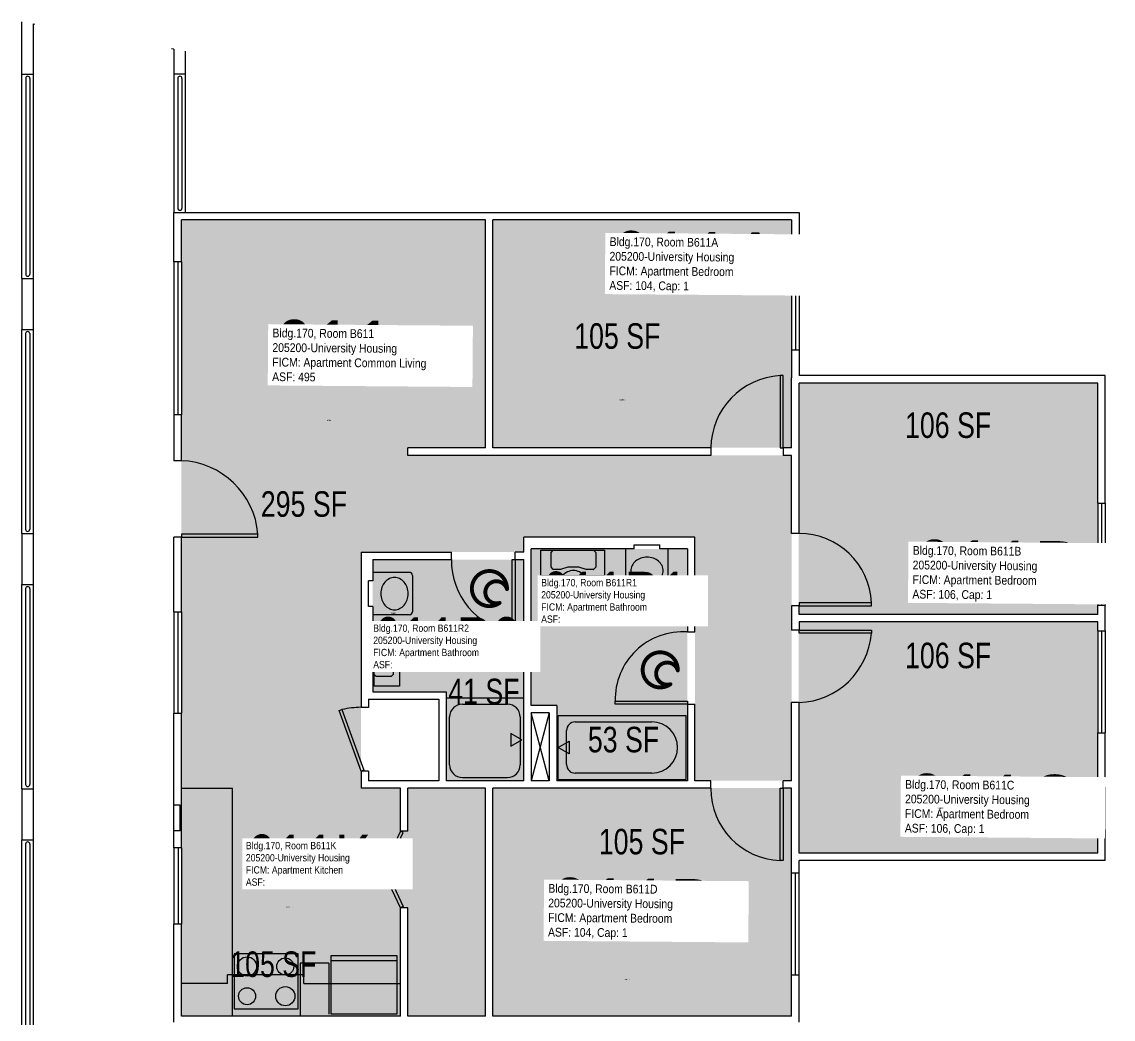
# Model space of a CAD drawing. Header units: inches. Extents: x -89 to 3167, y -84 to 1655.
# Drawn here: x 2654 to 3167, y 1186 to 1655 of the extents above; entities that cross this region are included whole.
import ezdxf
from ezdxf.enums import TextEntityAlignment as Align

# ---------------------------------------------------------------- set-up
doc = ezdxf.new("R2010")
doc.units = ezdxf.units.IN
doc.header["$LTSCALE"] = 10
doc.header["$MEASUREMENT"] = 0
doc.layers.get('0').update_dxf_attribs({"linetype": 'CONTINUOUS'})
for name, color, linetype in [('A-DOOR', 2, 'CONTINUOUS'), ('A-FLOR', 3, 'CONTINUOUS'), ('A-GLAZ', 1, 'CONTINUOUS'), ('A-IDEN-ICON', 4, 'CONTINUOUS'), ('A-IDEN-RNUM', 7, 'CONTINUOUS'), ('A-IDEN-SNUM', 4, 'CONTINUOUS'), ('A-IDEN-VNUM', 4, 'CONTINUOUS'), ('A-WALL', 5, 'CONTINUOUS'), ('AREA-TEXT', 3, 'CONTINUOUS'), ('Rooms-Category-Color', 7, 'CONTINUOUS'), ('Rooms-College-Color', 7, 'CONTINUOUS'), ('Rooms-Department-Color', 7, 'CONTINUOUS'), ('Rooms-Division-Color', 7, 'CONTINUOUS'), ('Rooms-Information', 7, 'CONTINUOUS')]:
    doc.layers.add(name, color=color, linetype=linetype)
doc.styles.add('CP_AREA', font='arial.ttf', dxfattribs={"height": 15})
doc.styles.add('CP_ROOMSNUMBER', font='arial.ttf', dxfattribs={"height": 1})
doc.styles.add('CP_ROOMVNUMBER', font='arial.ttf', dxfattribs={"width": 0.85, "height": 0.075})

# ---------------------------------------------------------------- blocks, each defined once
blk = doc.blocks.new('CPBATH')
at = {"color": 0, "linetype": 'ByBlock', "const_width": 0.0127}
for points in [[(0.0571, 0.0168, 0.861492), (-0.0551, 0, 1)], [(0.0571, 0.0168, 0.729002), (-0.0084, -0.0042, 1)], [(-0.0551, 0, 0.726902), (0.0487, -0.0337, 1)], [(-0.0084, -0.0042, 0.609468), (0.0487, -0.0337, 1)]]:
    blk.add_lwpolyline(points, format="xyb", dxfattribs=at)
at = {"color": 0, "linetype": 'ByBlock', "const_width": 0.00637}
for points in [[(0.0544, 0.0152, 1), (0.0599, 0.0184, 1)], [(0.0459, -0.0353, 1), (0.0515, -0.0321, 1)]]:
    blk.add_lwpolyline(points, format="xyb", close=True, dxfattribs=at)

msp = doc.modelspace()

# ---------------------------------------------------------------- hatches: boundary and pattern name
at = {"layer": 'Rooms-Category-Color', "true_color": 0x728ef3}
for points in [[(3015.96, 1298.06), (3015.96, 1451.06), (2835.46, 1451.06), (2835.46, 1454.56), (2871.96, 1454.56), (2871.96, 1561.81), (2728.96, 1561.81), (2728.96, 1294.56), (2813.46, 1294.56), (2813.46, 1405.56), (2889.96, 1405.56), (2889.96, 1412.56), (2970.46, 1412.56), (2970.46, 1298.06)], [(2875.3, 1561.97), (2875.3, 1454.72), (3015.8, 1454.72), (3015.8, 1561.97)], [(3019.3, 1485.22), (3019.3, 1376.47), (3159.8, 1376.47), (3159.8, 1485.22)], [(2966.96, 1298.06), (2966.96, 1407.06), (2893.46, 1407.06), (2893.46, 1333.44), (2905.46, 1333.44), (2905.46, 1298.06)], [(2889.96, 1402.06), (2889.96, 1298.06), (2853.46, 1298.06), (2853.46, 1339.94), (2818.96, 1339.94), (2818.96, 1402.06)], [(3019.3, 1372.97), (3019.3, 1264.22), (3159.8, 1264.22), (3159.8, 1372.97)], [(2831.96, 1294.56), (2728.96, 1294.56), (2728.96, 1187.31), (2831.96, 1187.31), (2831.96, 1238.31), (2835.46, 1238.31), (2835.46, 1187.31), (2871.96, 1187.31), (2871.96, 1294.56), (2835.46, 1294.56), (2835.46, 1274.31), (2831.96, 1274.31)], [(2875.3, 1294.72), (2875.3, 1187.47), (3015.8, 1187.47), (3015.8, 1294.72)]]:
    msp.add_hatch(color=171, dxfattribs=at).paths.add_polyline_path(points)
at = {"layer": 'Rooms-College-Color', "true_color": 0xadadad}
for points in [[(3015.96, 1298.06), (3015.96, 1451.06), (2835.46, 1451.06), (2835.46, 1454.56), (2871.96, 1454.56), (2871.96, 1561.81), (2728.96, 1561.81), (2728.96, 1294.56), (2813.46, 1294.56), (2813.46, 1405.56), (2889.96, 1405.56), (2889.96, 1412.56), (2970.46, 1412.56), (2970.46, 1298.06)], [(2875.3, 1561.97), (2875.3, 1454.72), (3015.8, 1454.72), (3015.8, 1561.97)], [(3019.3, 1485.22), (3019.3, 1376.47), (3159.8, 1376.47), (3159.8, 1485.22)], [(2966.96, 1298.06), (2966.96, 1407.06), (2893.46, 1407.06), (2893.46, 1333.44), (2905.46, 1333.44), (2905.46, 1298.06)], [(2889.96, 1402.06), (2889.96, 1298.06), (2853.46, 1298.06), (2853.46, 1339.94), (2818.96, 1339.94), (2818.96, 1402.06)], [(3019.3, 1372.97), (3019.3, 1264.22), (3159.8, 1264.22), (3159.8, 1372.97)], [(2831.96, 1294.56), (2728.96, 1294.56), (2728.96, 1187.31), (2831.96, 1187.31), (2831.96, 1238.31), (2835.46, 1238.31), (2835.46, 1187.31), (2871.96, 1187.31), (2871.96, 1294.56), (2835.46, 1294.56), (2835.46, 1274.31), (2831.96, 1274.31)], [(2875.3, 1294.72), (2875.3, 1187.47), (3015.8, 1187.47), (3015.8, 1294.72)]]:
    msp.add_hatch(color=253, dxfattribs=at).paths.add_polyline_path(points)
at = {"layer": 'Rooms-Department-Color', "true_color": 0x604aed}
for points in [[(3015.96, 1298.06), (3015.96, 1451.06), (2835.46, 1451.06), (2835.46, 1454.56), (2871.96, 1454.56), (2871.96, 1561.81), (2728.96, 1561.81), (2728.96, 1294.56), (2813.46, 1294.56), (2813.46, 1405.56), (2889.96, 1405.56), (2889.96, 1412.56), (2970.46, 1412.56), (2970.46, 1298.06)], [(2875.3, 1561.97), (2875.3, 1454.72), (3015.8, 1454.72), (3015.8, 1561.97)], [(3019.3, 1485.22), (3019.3, 1376.47), (3159.8, 1376.47), (3159.8, 1485.22)], [(2966.96, 1298.06), (2966.96, 1407.06), (2893.46, 1407.06), (2893.46, 1333.44), (2905.46, 1333.44), (2905.46, 1298.06)], [(2889.96, 1402.06), (2889.96, 1298.06), (2853.46, 1298.06), (2853.46, 1339.94), (2818.96, 1339.94), (2818.96, 1402.06)], [(3019.3, 1372.97), (3019.3, 1264.22), (3159.8, 1264.22), (3159.8, 1372.97)], [(2831.96, 1294.56), (2728.96, 1294.56), (2728.96, 1187.31), (2831.96, 1187.31), (2831.96, 1238.31), (2835.46, 1238.31), (2835.46, 1187.31), (2871.96, 1187.31), (2871.96, 1294.56), (2835.46, 1294.56), (2835.46, 1274.31), (2831.96, 1274.31)], [(2875.3, 1294.72), (2875.3, 1187.47), (3015.8, 1187.47), (3015.8, 1294.72)]]:
    msp.add_hatch(color=173, dxfattribs=at).paths.add_polyline_path(points)
at = {"layer": 'Rooms-Division-Color', "true_color": 0x604aed}
for points in [[(3015.96, 1298.06), (3015.96, 1451.06), (2835.46, 1451.06), (2835.46, 1454.56), (2871.96, 1454.56), (2871.96, 1561.81), (2728.96, 1561.81), (2728.96, 1294.56), (2813.46, 1294.56), (2813.46, 1405.56), (2889.96, 1405.56), (2889.96, 1412.56), (2970.46, 1412.56), (2970.46, 1298.06)], [(2875.3, 1561.97), (2875.3, 1454.72), (3015.8, 1454.72), (3015.8, 1561.97)], [(3019.3, 1485.22), (3019.3, 1376.47), (3159.8, 1376.47), (3159.8, 1485.22)], [(2966.96, 1298.06), (2966.96, 1407.06), (2893.46, 1407.06), (2893.46, 1333.44), (2905.46, 1333.44), (2905.46, 1298.06)], [(2889.96, 1402.06), (2889.96, 1298.06), (2853.46, 1298.06), (2853.46, 1339.94), (2818.96, 1339.94), (2818.96, 1402.06)], [(3019.3, 1372.97), (3019.3, 1264.22), (3159.8, 1264.22), (3159.8, 1372.97)], [(2831.96, 1294.56), (2728.96, 1294.56), (2728.96, 1187.31), (2831.96, 1187.31), (2831.96, 1238.31), (2835.46, 1238.31), (2835.46, 1187.31), (2871.96, 1187.31), (2871.96, 1294.56), (2835.46, 1294.56), (2835.46, 1274.31), (2831.96, 1274.31)], [(2875.3, 1294.72), (2875.3, 1187.47), (3015.8, 1187.47), (3015.8, 1294.72)]]:
    msp.add_hatch(color=173, dxfattribs=at).paths.add_polyline_path(points)

# ---------------------------------------------------------------- linework, layer by layer
for p, q in [((2897.96, 1394.44), (2897.96, 1406.44)), ((2897.96, 1406.44), (2927.96, 1406.44)), ((2902.83, 1405.44), (2903.83, 1406.44)), ((2903.83, 1406.44), (2922.83, 1406.44)), ((2922.83, 1406.44), (2923.83, 1405.44)), ((2927.96, 1406.44), (2927.96, 1394.44)), ((2937.96, 1389.94), (2937.96, 1407.06)), ((2957.96, 1389.94), (2957.96, 1407.06)), ((2902.83, 1398.61), (2902.83, 1405.44)), ((2923.83, 1405.44), (2923.83, 1398.44)), ((2903.83, 1397.44), (2902.96, 1398.32)), ((2907.33, 1397.44), (2903.83, 1397.44)), ((2910.78, 1398.42), (2907.33, 1397.44)), ((2915.78, 1398.44), (2910.89, 1398.44)), ((2919.33, 1397.44), (2915.89, 1398.42)), ((2922.66, 1397.44), (2919.33, 1397.44)), ((2923.83, 1398.44), (2922.96, 1397.56)), ((2836.08, 1396.06), (2818.96, 1396.06)), ((2837.58, 1394.56), (2837.58, 1377.56)), ((2927.96, 1394.44), (2897.96, 1394.44)), ((2956.46, 1388.44), (2939.46, 1388.44)), ((2836.08, 1376.06), (2818.96, 1376.06)), ((2819.56, 1342.56), (2819.56, 1372.56)), ((2819.56, 1372.56), (2831.56, 1372.56)), ((2831.56, 1372.56), (2831.56, 1342.56)), ((2819.56, 1367.06), (2820.56, 1368.06)), ((2819.56, 1348.06), (2819.56, 1367.06)), ((2820.56, 1368.06), (2827.56, 1368.06)), ((2827.56, 1368.06), (2828.44, 1367.19)), ((2828.56, 1366.89), (2828.56, 1363.56)), ((2828.56, 1363.56), (2827.56, 1360.06)), ((2827.56, 1360.06), (2827.56, 1355.12)), ((2827.58, 1355.01), (2828.56, 1351.56)), ((2828.56, 1351.56), (2828.56, 1348.06)), ((2820.56, 1347.06), (2819.56, 1348.06)), ((2827.56, 1347.06), (2820.56, 1347.06)), ((2828.56, 1348.06), (2827.56, 1347.06)), ((2831.56, 1342.56), (2819.56, 1342.56)), ((2889.96, 1336.94), (2853.46, 1336.94)), ((2861.12, 1334.06), (2882.3, 1334.06)), ((2855.12, 1305.56), (2855.12, 1328.06)), ((2888.3, 1328.06), (2888.3, 1305.56)), ((2906.08, 1328.69), (2966.33, 1328.69)), ((2906.08, 1298.69), (2906.08, 1328.69)), ((2914.12, 1325.74), (2950.27, 1325.74)), ((2966.33, 1298.69), (2966.33, 1328.69)), ((2883.87, 1320.31), (2883.87, 1314.31)), ((2889.06, 1317.31), (2883.87, 1320.31)), ((2910.1, 1305.65), (2910.1, 1321.72)), ((2883.87, 1314.31), (2889.06, 1317.31)), ((2906.08, 1313.69), (2911.28, 1316.69)), ((2911.28, 1316.69), (2911.28, 1310.69)), ((2911.28, 1310.69), (2906.08, 1313.69)), ((2861.12, 1299.56), (2882.3, 1299.56)), ((2906.08, 1298.69), (2966.33, 1298.69)), ((2950.27, 1301.64), (2914.12, 1301.64)), ((2728.96, 1294.56), (2752.96, 1294.56)), ((2752.96, 1187.31), (2752.96, 1294.56)), ((2753.83, 1216.73), (2753.83, 1190.73)), ((2783.83, 1216.73), (2753.83, 1216.73)), ((2783.83, 1190.73), (2783.83, 1216.73)), ((2784.83, 1212.31), (2784.83, 1187.31)), ((2798.33, 1212.31), (2784.83, 1212.31)), ((2798.33, 1212.31), (2798.33, 1188.31)), ((2799.33, 1215.81), (2830.33, 1215.81)), ((2799.33, 1188.31), (2799.33, 1215.81)), ((2799.33, 1213.56), (2830.33, 1213.56)), ((2830.33, 1215.81), (2830.33, 1188.31)), ((2786.59, 1206.73), (2750.59, 1206.73)), ((2750.59, 1202.73), (2750.59, 1206.73)), ((2786.59, 1202.73), (2786.59, 1206.73)), ((2750.59, 1202.73), (2728.96, 1202.73)), ((2786.59, 1202.73), (2831.96, 1202.73)), ((2753.83, 1190.73), (2783.83, 1190.73)), ((2830.33, 1188.31), (2799.33, 1188.31))]:
    msp.add_line(p, q)
for centre, radius in [((2759.83, 1210.73), 4.5), ((2777.83, 1210.73), 4), ((2777.83, 1196.73), 4.5), ((2759.83, 1196.73), 4)]:
    msp.add_circle(centre, radius)
for centre, radius, start, end in [((2946.83, 1396.32), 6.59, 130.1009, 153.8084), ((2947.52, 1395.51), 7.65, 109.2294, 130.1009), ((2947.96, 1394.24), 9, 90, 109.2294), ((2947.96, 1394.24), 9, 70.7706, 90), ((2948.4, 1395.51), 7.65, 49.8991, 70.7706), ((2949.09, 1396.32), 6.59, 26.1916, 49.8991), ((2903.25, 1398.61), 0.418, 180, 225), ((2914.05, 1389.19), 7.89, 116.7012, 140.5275), ((2913.33, 1390.6), 6.3, 90, 116.7012), ((2910.89, 1398.02), 0.418, 90, 105.9454), ((2913.33, 1390.6), 6.3, 63.2988, 90), ((2915.78, 1398.02), 0.418, 74.0546, 90), ((2912.62, 1389.19), 7.89, 39.4725, 63.2988), ((2922.66, 1397.86), 0.418, 270, 315), ((2945.78, 1396.84), 5.42, 153.8084, 180), ((2945.78, 1396.84), 5.42, 180, 206.1916), ((2950.14, 1396.84), 5.42, 0, 26.1916), ((2950.14, 1396.84), 5.42, 333.8084, 0), ((2830.51, 1386.51), 7.65, 139.8991, 160.7706), ((2829.7, 1387.19), 6.59, 116.1916, 139.8991), ((2829.18, 1388.24), 5.42, 90, 116.1916), ((2829.18, 1388.24), 5.42, 63.8084, 90), ((2828.67, 1387.19), 6.59, 40.1009, 63.8084), ((2827.86, 1386.51), 7.65, 19.2294, 40.1009), ((2836.08, 1394.56), 1.5, 0, 90), ((2916.91, 1387.67), 11.18, 161.1646, 180), ((2915.16, 1388.27), 9.33, 140.5275, 161.1646), ((2911.51, 1388.27), 9.33, 18.8354, 39.4725), ((2909.76, 1387.67), 11.18, 0, 18.8354), ((2946.83, 1397.36), 6.59, 206.1916, 229.8991), ((2947.52, 1398.17), 7.65, 229.8991, 250.7706), ((2947.96, 1399.44), 9, 250.7706, 270), ((2947.96, 1399.44), 9, 270, 289.2294), ((2948.4, 1398.17), 7.65, 289.2294, 310.1009), ((2949.09, 1397.36), 6.59, 310.1009, 333.8084), ((2831.79, 1386.06), 9, 160.7706, 180), ((2831.79, 1386.06), 9, 180, 199.2294), ((2826.58, 1386.06), 9, 0, 19.2294), ((2826.58, 1386.06), 9, 340.7706, 0), ((2914.26, 1387.11), 8.55, 176.2246, 198.8354), ((2909.76, 1387.67), 11.18, 341.1646, 0), ((2939.46, 1389.94), 1.5, 180, 270), ((2956.46, 1389.94), 1.5, 270, 0), ((2830.51, 1385.62), 7.65, 199.2294, 220.1009), ((2829.7, 1384.94), 6.59, 220.1009, 243.8084), ((2828.67, 1384.94), 6.59, 296.1916, 319.8991), ((2827.86, 1385.62), 7.65, 319.8991, 340.7706), ((2915.87, 1387.66), 10.24, 198.8354, 219.4725), ((2914.05, 1386.16), 7.89, 219.4725, 243.2988), ((2912.62, 1386.16), 7.89, 296.7012, 320.5275), ((2911.51, 1387.07), 9.33, 320.5275, 341.1646), ((2829.18, 1383.88), 5.42, 243.8084, 270), ((2829.18, 1383.88), 5.42, 270, 296.1916), ((2836.08, 1377.56), 1.5, 270, 0), ((2913.33, 1384.74), 6.3, 243.2988, 270), ((2913.33, 1384.74), 6.3, 270, 296.7012), ((2828.14, 1366.89), 0.418, 0, 45), ((2835.39, 1357.56), 6.3, 153.2988, 180), ((2836.81, 1356.85), 7.89, 129.4725, 153.2988), ((2837.73, 1355.74), 9.33, 108.8354, 129.4725), ((2838.32, 1353.99), 11.18, 90, 108.8354), ((2838.32, 1353.99), 11.18, 71.1646, 90), ((2838.92, 1355.74), 9.33, 50.5275, 71.1646), ((2839.84, 1356.85), 7.89, 26.7012, 50.5275), ((2841.26, 1357.56), 6.3, 0, 26.7012), ((2827.98, 1355.12), 0.418, 180, 195.9454), ((2835.39, 1357.56), 6.3, 180, 206.7012), ((2841.26, 1357.56), 6.3, 333.2988, 0), ((2836.81, 1358.27), 7.89, 206.7012, 230.5275), ((2837.73, 1359.39), 9.33, 230.5275, 251.1646), ((2838.32, 1361.14), 11.18, 251.1646, 270), ((2838.89, 1358.49), 8.55, 266.2246, 288.8354), ((2838.34, 1360.09), 10.24, 288.8354, 309.4725), ((2839.84, 1358.27), 7.89, 309.4725, 333.2988), ((2861.12, 1328.06), 6, 90, 180), ((2882.3, 1328.06), 6, 0, 90), ((2914.12, 1321.72), 4.02, 90, 180), ((2950.27, 1313.69), 12.05, 270, 90), ((2861.12, 1305.56), 6, 180, 270), ((2882.3, 1305.56), 6, 270, 0), ((2914.12, 1305.65), 4.02, 180, 270)]:
    msp.add_arc(centre, radius, start, end)
at = {"layer": 'A-DOOR'}
for p, q in [((3011.96, 1488.56), (3010.54, 1488.56)), ((3010.54, 1488.56), (3010.54, 1454.56)), ((3011.96, 1454.56), (3011.96, 1488.56)), ((3010.54, 1454.56), (3011.96, 1454.56)), ((2728.96, 1413.98), (2728.96, 1412.56)), ((2764.96, 1413.98), (2728.96, 1413.98)), ((2728.96, 1412.56), (2764.96, 1412.56)), ((2764.96, 1412.56), (2764.96, 1413.98)), ((2884.54, 1402.06), (2885.96, 1402.06)), ((2884.54, 1368.06), (2884.54, 1402.06)), ((2885.96, 1402.06), (2885.96, 1368.06)), ((3019.46, 1381.73), (3019.46, 1380.31)), ((3053.46, 1381.73), (3019.46, 1381.73)), ((3053.46, 1380.31), (3053.46, 1381.73)), ((3019.46, 1380.31), (3053.46, 1380.31)), ((2885.96, 1368.06), (2884.54, 1368.06)), ((3019.46, 1367.4), (3019.46, 1368.81)), ((3019.46, 1368.81), (3053.46, 1368.81)), ((3053.46, 1367.4), (3019.46, 1367.4)), ((3053.46, 1368.81), (3053.46, 1367.4)), ((2932.96, 1334.06), (2932.96, 1335.48)), ((2932.96, 1335.48), (2966.96, 1335.48)), ((2966.96, 1335.48), (2966.96, 1334.06)), ((2803.16, 1331.04), (2804.49, 1331.52)), ((2813.46, 1302.56), (2803.16, 1331.04)), ((2804.49, 1331.52), (2814.79, 1303.04)), ((2966.96, 1334.06), (2932.96, 1334.06)), ((2814.79, 1303.04), (2813.46, 1302.56)), ((3010.54, 1294.56), (3011.96, 1294.56)), ((3010.54, 1260.56), (3010.54, 1294.56)), ((3011.96, 1294.56), (3011.96, 1260.56)), ((2831.96, 1274.31), (2824.08, 1257.47)), ((2825.36, 1256.87), (2833.24, 1273.71)), ((2833.24, 1273.71), (2831.96, 1274.31)), ((3011.96, 1260.56), (3010.54, 1260.56)), ((2824.08, 1257.47), (2825.36, 1256.87)), ((2824.08, 1255.16), (2825.36, 1255.76)), ((2831.96, 1238.31), (2824.08, 1255.16)), ((2825.36, 1255.76), (2833.24, 1238.91)), ((2833.24, 1238.91), (2831.96, 1238.31))]:
    msp.add_line(p, q, dxfattribs=at)
for centre, radius, start, end in [((3012.34, 1454.23), 34.38, 92.9962, 179.4415), ((2727.48, 1411), 37.6, 4.5519, 87.7477), ((3019.51, 1380.33), 33.98, 2.3551, 90.0827), ((2889.81, 1401.5), 33.85, 179.0553, 261.0513), ((2964.83, 1336.25), 31.88, 86.1792, 181.3831), ((3018.14, 1370.22), 35.43, 272.1346, 355.4277), ((2814.38, 1286.03), 46.56, 91.1366, 102.2697), ((3011.72, 1294.31), 33.77, 179.5672, 267.995), ((2830.79, 1281.99), 25.7, 257.7951, 272.6003), ((2830.79, 1230.64), 25.7, 87.3997, 102.2049)]:
    msp.add_arc(centre, radius, start, end, dxfattribs=at)
at = {"layer": 'A-FLOR'}
for p, q in [((2655.73, 1628.31), (2655.73, 1536.3)), ((2657.73, 1628.31), (2657.73, 1536.3)), ((2727.23, 1628.36), (2727.23, 1567.31)), ((2729.23, 1628.36), (2729.23, 1567.31)), ((2655.68, 1508.31), (2655.68, 1416.3)), ((2657.68, 1508.31), (2657.68, 1416.3)), ((2655.7, 1388.31), (2655.7, 1296.3)), ((2657.7, 1388.31), (2657.7, 1296.3)), ((2901.96, 1298.05), (2893.46, 1329.94)), ((2901.96, 1329.94), (2893.46, 1298.06)), ((2655.7, 1268.31), (2655.7, 1176.3)), ((2657.7, 1268.31), (2657.7, 1176.3))]:
    msp.add_line(p, q, dxfattribs=at)
for centre, start, end in [((2656.73, 1628.31, 0), 0, 180), ((2728.23, 1628.36, 0), 0, 180), ((2728.23, 1567.31, 0), 180, 0), ((2656.73, 1536.3, 0), 180, 0), ((2656.68, 1508.31, 0), 0, 180), ((2656.68, 1416.3, 0), 180, 0), ((2656.7, 1388.31, 0), 0, 180), ((2656.7, 1296.3, 0), 180, 0), ((2656.7, 1268.31, 0), 0, 180)]:
    msp.add_arc(centre, 1, start, end, dxfattribs=at)
at = {"layer": 'A-GLAZ'}
for p, q in [((3015.96, 1548.56), (3015.96, 1500.56)), ((3017.71, 1548.56), (3017.71, 1500.56)), ((3019.46, 1548.56), (3019.46, 1500.56)), ((2725.46, 1542.06), (2725.46, 1470.06)), ((2727.21, 1542.06), (2727.21, 1470.06)), ((2728.96, 1542.06), (2728.96, 1470.06)), ((3159.96, 1428.56), (3159.96, 1380.56)), ((3161.71, 1428.56), (3161.71, 1380.56)), ((3163.46, 1428.56), (3163.46, 1380.56)), ((2725.46, 1377.56), (2725.46, 1329.81)), ((2727.21, 1377.56), (2727.21, 1329.81)), ((2728.96, 1377.56), (2728.96, 1329.81)), ((3159.96, 1368.56), (3159.96, 1320.56)), ((3161.71, 1368.56), (3161.71, 1320.56)), ((3163.46, 1368.56), (3163.46, 1320.56)), ((2725.46, 1266.56), (2725.46, 1230.56)), ((2727.4, 1266.56), (2727.4, 1230.56)), ((2728.96, 1266.56), (2728.96, 1230.56)), ((3015.96, 1206.56), (3015.96, 1254.56)), ((3017.71, 1206.56), (3017.71, 1254.56)), ((3019.46, 1206.56), (3019.46, 1254.56))]:
    msp.add_line(p, q, dxfattribs=at)
at = {"layer": 'A-WALL'}
for p, q in [((2653.97, 1630.31), (2653.96, 1654.94)), ((2659.47, 1630.31), (2659.46, 1653.97)), ((2659.46, 1653.97), (2659.92, 1653.89)), ((2725.46, 1642.07), (2724.38, 1642.26)), ((2725.46, 1642.07), (2725.46, 1630.31)), ((2730.96, 1630.31), (2730.96, 1641.1)), ((2653.97, 1534.31), (2653.97, 1630.31)), ((2653.97, 1630.31), (2659.47, 1630.31)), ((2659.47, 1534.31), (2659.47, 1630.31)), ((2725.46, 1630.31), (2725.46, 1565.31)), ((2730.96, 1630.31), (2725.46, 1630.31)), ((2730.96, 1565.31), (2730.96, 1630.31)), ((2725.46, 1564.56), (2725.46, 1565.31)), ((2725.46, 1565.31), (3019.46, 1565.31)), ((2725.46, 1542.06), (2725.46, 1564.56)), ((2728.96, 1542.06), (2728.96, 1561.81)), ((2871.96, 1561.81), (2728.96, 1561.81)), ((2871.96, 1454.56), (2871.96, 1561.81)), ((2875.46, 1454.56), (2875.46, 1561.81)), ((3015.96, 1561.81), (2875.46, 1561.81)), ((3015.96, 1561.81), (3015.96, 1548.56)), ((3019.46, 1565.31), (3019.46, 1564.56)), ((3019.46, 1564.56), (3019.46, 1548.56)), ((3019.46, 1548.56), (3015.96, 1548.56)), ((2728.96, 1542.06), (2725.46, 1542.06)), ((2653.97, 1534.31), (2659.47, 1534.31)), ((2653.97, 1534.31), (2653.97, 1510.31)), ((2659.47, 1510.31), (2659.47, 1534.31)), ((2653.92, 1414.31), (2653.92, 1510.31)), ((2653.97, 1510.31), (2659.47, 1510.31)), ((2659.42, 1414.31), (2659.42, 1510.31)), ((3019.46, 1500.56), (3015.96, 1500.56)), ((3015.96, 1500.56), (3015.96, 1487.56)), ((3019.46, 1500.56), (3019.46, 1488.56)), ((3163.46, 1488.56), (3019.46, 1488.56)), ((3163.46, 1428.56), (3163.46, 1488.56)), ((3015.96, 1454.56), (3015.96, 1487.56)), ((3019.46, 1414.31), (3019.46, 1485.06)), ((3159.96, 1485.06), (3019.46, 1485.06)), ((3159.96, 1428.56), (3159.96, 1485.06)), ((2728.96, 1470.06), (2725.46, 1470.06)), ((2725.46, 1470.06), (2725.46, 1448.56)), ((2728.96, 1448.56), (2728.96, 1470.06)), ((2835.46, 1451.06), (2835.46, 1454.56)), ((2871.96, 1454.56), (2835.46, 1454.56)), ((2977.96, 1454.56), (2875.46, 1454.56)), ((2977.96, 1454.56), (2977.96, 1451.06)), ((3011.96, 1454.56), (3011.96, 1451.06)), ((3015.96, 1454.56), (3011.96, 1454.56)), ((2728.96, 1448.56), (2725.46, 1448.56)), ((2977.96, 1451.06), (2835.46, 1451.06)), ((3015.96, 1451.06), (3011.96, 1451.06)), ((3015.96, 1414.31), (3015.96, 1451.06)), ((3159.96, 1428.56), (3163.46, 1428.56)), ((2653.92, 1414.31), (2659.42, 1414.31)), ((2653.92, 1414.31), (2653.92, 1390.31)), ((2659.42, 1390.31), (2659.42, 1414.31)), ((2725.46, 1377.56), (2725.46, 1412.56)), ((2728.96, 1412.56), (2725.46, 1412.56)), ((2728.96, 1377.56), (2728.96, 1412.56)), ((2970.46, 1412.56), (2889.96, 1412.56)), ((2889.96, 1405.56), (2889.96, 1412.56)), ((2970.46, 1368.06), (2970.46, 1412.56)), ((3019.46, 1414.31), (3015.96, 1414.31)), ((2941.96, 1407.06), (2893.46, 1407.06)), ((2893.46, 1333.44), (2893.46, 1407.06)), ((2941.96, 1409.06), (2953.96, 1409.06)), ((2941.96, 1407.06), (2941.96, 1409.06)), ((2953.96, 1407.06), (2953.96, 1409.06)), ((2966.96, 1407.06), (2953.96, 1407.06)), ((2966.96, 1407.06), (2966.96, 1368.06)), ((2813.46, 1405.56), (2813.46, 1332.56)), ((2813.46, 1405.56), (2855.96, 1405.56)), ((2818.96, 1402.06), (2855.96, 1402.06)), ((2818.96, 1402.06), (2818.96, 1392.06)), ((2855.96, 1402.06), (2855.96, 1405.56)), ((2889.96, 1405.56), (2885.96, 1405.56)), ((2885.96, 1402.06), (2885.96, 1405.56)), ((2885.96, 1402.06), (2889.96, 1402.06)), ((2889.96, 1298.06), (2889.96, 1402.06)), ((2818.96, 1392.06), (2816.96, 1392.06)), ((2816.96, 1380.06), (2816.96, 1392.06)), ((2653.92, 1390.31), (2659.42, 1390.31)), ((2653.93, 1294.31), (2653.93, 1390.31)), ((2659.43, 1294.31), (2659.43, 1390.31)), ((2725.46, 1377.56), (2728.96, 1377.56)), ((2818.96, 1380.06), (2816.96, 1380.06)), ((2818.96, 1380.06), (2818.96, 1339.94)), ((3015.96, 1380.31), (3015.96, 1368.81)), ((3019.46, 1380.31), (3015.96, 1380.31)), ((3019.46, 1376.31), (3019.46, 1380.31)), ((3159.96, 1376.31), (3019.46, 1376.31)), ((3159.96, 1380.56), (3163.46, 1380.56)), ((3159.96, 1376.31), (3159.96, 1380.56)), ((3163.46, 1368.56), (3163.46, 1380.56)), ((3159.96, 1372.81), (3019.46, 1372.81)), ((3019.46, 1372.81), (3019.46, 1368.81)), ((3159.96, 1368.56), (3159.96, 1372.81)), ((2966.96, 1368.06), (2970.46, 1368.06)), ((3019.46, 1368.81), (3015.96, 1368.81)), ((3159.96, 1368.56), (3163.46, 1368.56)), ((2818.96, 1339.94), (2853.46, 1339.94)), ((2853.46, 1339.94), (2853.46, 1298.06)), ((2816.96, 1336.44), (2849.96, 1336.44)), ((2816.96, 1336.44), (2816.96, 1332.56)), ((2849.96, 1336.44), (2849.96, 1298.06)), ((3015.96, 1298.06), (3015.96, 1334.81)), ((3019.46, 1334.81), (3015.96, 1334.81)), ((3019.46, 1264.06), (3019.46, 1334.81)), ((2725.46, 1329.81), (2728.96, 1329.81)), ((2725.46, 1286.56), (2725.46, 1329.81)), ((2728.96, 1294.56), (2728.96, 1329.81)), ((2816.96, 1332.56), (2813.46, 1332.56)), ((2905.46, 1333.44), (2893.46, 1333.44)), ((2901.96, 1329.94), (2893.46, 1329.94)), ((2893.46, 1329.94), (2893.46, 1298.06)), ((2901.96, 1329.94), (2901.96, 1298.06)), ((2905.46, 1333.44), (2905.46, 1298.06)), ((2966.96, 1334.06), (2966.96, 1298.06)), ((2966.96, 1334.06), (2970.46, 1334.06)), ((2970.46, 1298.06), (2970.46, 1334.06)), ((3159.96, 1320.56), (3163.46, 1320.56)), ((3159.96, 1264.06), (3159.96, 1320.56)), ((3163.46, 1260.56), (3163.46, 1320.56)), ((2816.96, 1302.56), (2813.46, 1302.56)), ((2813.46, 1302.56), (2813.46, 1294.56)), ((2816.96, 1302.56), (2816.96, 1298.06)), ((2653.93, 1294.31), (2659.43, 1294.31)), ((2653.93, 1294.31), (2653.93, 1270.31)), ((2659.43, 1270.31), (2659.43, 1294.31)), ((2728.96, 1266.56), (2728.96, 1294.56)), ((2831.96, 1294.56), (2813.46, 1294.56)), ((2849.96, 1298.06), (2816.96, 1298.06)), ((2831.96, 1274.31), (2831.96, 1294.56)), ((2835.46, 1274.31), (2835.46, 1294.56)), ((2871.96, 1294.56), (2835.46, 1294.56)), ((2889.96, 1298.06), (2853.46, 1298.06)), ((2871.96, 1187.31), (2871.96, 1294.56)), ((2977.96, 1294.56), (2875.46, 1294.56)), ((2875.46, 1187.31), (2875.46, 1294.56)), ((2901.96, 1298.06), (2893.46, 1298.06)), ((2966.96, 1298.06), (2905.46, 1298.06)), ((2977.96, 1298.06), (2970.46, 1298.06)), ((2977.96, 1294.56), (2977.96, 1298.06)), ((3015.96, 1298.06), (3011.96, 1298.06)), ((3011.96, 1294.56), (3011.96, 1298.06)), ((3015.96, 1294.56), (3011.96, 1294.56)), ((3015.96, 1259.56), (3015.96, 1294.56)), ((2728.46, 1286.56), (2725.46, 1286.56)), ((2725.46, 1274.56), (2725.46, 1286.56)), ((2728.46, 1274.56), (2728.46, 1286.56)), ((2725.46, 1266.56), (2725.46, 1274.56)), ((2728.46, 1274.56), (2725.46, 1274.56)), ((2835.46, 1274.31), (2831.96, 1274.31)), ((2653.93, 1174.31), (2653.93, 1270.31)), ((2653.93, 1270.31), (2659.43, 1270.31)), ((2659.43, 1174.31), (2659.43, 1270.31)), ((2728.96, 1266.56), (2725.46, 1266.56)), ((3159.96, 1264.06), (3019.46, 1264.06)), ((3015.96, 1254.56), (3015.96, 1259.56)), ((3163.46, 1260.56), (3019.46, 1260.56)), ((3019.46, 1254.56), (3019.46, 1260.56)), ((3019.46, 1254.56), (3015.96, 1254.56)), ((2831.96, 1187.31), (2831.96, 1238.31)), ((2835.46, 1238.31), (2831.96, 1238.31)), ((2835.46, 1187.31), (2835.46, 1238.31)), ((2725.46, 1184.56), (2725.46, 1230.56)), ((2728.96, 1230.56), (2725.46, 1230.56)), ((2728.96, 1187.31), (2728.96, 1230.56)), ((3019.46, 1206.56), (3015.96, 1206.56)), ((3015.96, 1187.31), (3015.96, 1206.56)), ((3019.46, 1184.56), (3019.46, 1206.56)), ((2831.96, 1187.31), (2728.96, 1187.31)), ((2871.96, 1187.31), (2835.46, 1187.31)), ((3015.96, 1187.31), (2875.46, 1187.31))]:
    msp.add_line(p, q, dxfattribs=at)

# ---------------------------------------------------------------- block references
at = {"layer": 'A-IDEN-ICON', "xscale": 144.0000000043199, "yscale": 144.0000000043199, "zscale": 144.0000000043199, "rotation": 341.2590816520307}
for p in [(2873.52, 1388.53), (2953.85, 1350.3)]:
    msp.add_blockref('CPBATH', p, dxfattribs=at)

# ---------------------------------------------------------------- texts
at = {"layer": 'A-IDEN-RNUM', "style": 'CP_ROOMSNUMBER'}
for s, rotation, p in [('0611-A0', 359.5512, (2935.01, 1477)), ('0611-00', 359.584, (2797.45, 1467.43)), ('0611-B0', 359.584, (3080.14, 1393.9)), ('0611-R2', 358.9, (2827.5, 1376.7)), ('0611-R1', 358.9, (2920.54, 1378.34)), ('0611-C0', 359.5512, (3084.61, 1285)), ('0611-K0', 358.9, (2778.17, 1238.52)), ('0611-D0', 359.584, (2936.94, 1204.51))]:
    msp.add_text(s, height=0.36, rotation=rotation, dxfattribs=at).set_placement(p)
at = {"layer": 'A-IDEN-SNUM', "style": 'CP_ROOMSNUMBER'}
for s, rotation, p in [('1700B611A0', 359.5512, (2935.01, 1477)), ('1700B61100', 359.584, (2797.45, 1467.43)), ('1700B611B0', 359.584, (3080.14, 1393.9)), ('1700B611R2', 358.9, (2827.5, 1376.7)), ('1700B611R1', 358.9, (2920.54, 1378.34)), ('1700B611C0', 359.5512, (3084.61, 1285)), ('1700B611K0', 358.9, (2778.17, 1238.52)), ('1700B611D0', 359.584, (2936.94, 1204.51))]:
    msp.add_text(s, height=0.36, rotation=rotation, dxfattribs=at).set_placement(p)
at = {"layer": 'A-IDEN-VNUM', "style": 'CP_ROOMVNUMBER', "width": 0.85}
for s, rotation, p in [('611A', 359.5553, (2930.18, 1527.7)), ('611', 359.5512, (2771.64, 1485.95)), ('611B', 359.5512, (3072.74, 1382.51)), ('611C', 359.5512, (3069.17, 1272.49)), ('611D', 359.5512, (2901.36, 1223.58))]:
    msp.add_text(s, height=28.8, rotation=rotation, dxfattribs=at).set_placement(p)
at = {"layer": 'A-IDEN-VNUM', "style": 'CP_ROOMVNUMBER'}
for s, width, p in [('611R1', 0.7, (2898.18, 1372.3)), ('611R2', 0.7, (2819.18, 1350.9)), ('611K', 0.75, (2759.28, 1248.65, 0))]:
    msp.add_text(s, height=24, dxfattribs=dict(at, width=width)).set_placement(p)
at = {"layer": 'AREA-TEXT', "style": 'CP_AREA', "width": 0.75}
for s, p in [('105 SF', (2933.97, 1507.19)), ('106 SF', (3089.55, 1465.26)), ('295 SF', (2786.58, 1428.19)), ('106 SF', (3089.55, 1356.98)), ('41 SF', (2871.23, 1340.02)), ('53 SF', (2936.9, 1317.41)), ('105 SF', (2945.55, 1269.44)), ('105 SF', (2772.2, 1211.79))]:
    msp.add_text(s, height=12, dxfattribs=at).set_placement(p, align=Align.MIDDLE_CENTER)

# ---------------------------------------------------------------- next in the draw order: texts
at = {"layer": 'Rooms-Information', "char_height": 4.1143, "width": 92.16, "attachment_point": 7, "style": 'CP_ROOMVNUMBER', "bg_fill": 3, "box_fill_scale": 1.5, "bg_fill_color": 256, "bg_fill_true_color": 13158600, "bg_fill_transparency": 0}
for s, insert, rotation in [('Bldg.170, Room B611A^M^J205200-University Housing^M^JFICM: Apartment Bedroom^M^JASF: 104, Cap: 1', (2930.18, 1527.7), 359.5553), ('Bldg.170, Room B611^M^J205200-University Housing^M^JFICM: Apartment Common Living^M^JASF: 495', (2771.64, 1485.95), 359.5512), ('Bldg.170, Room B611B^M^J205200-University Housing^M^JFICM: Apartment Bedroom^M^JASF: 106, Cap: 1', (3072.74, 1382.51), 359.5512), ('Bldg.170, Room B611C^M^J205200-University Housing^M^JFICM: Apartment Bedroom^M^JASF: 106, Cap: 1', (3069.17, 1272.49), 359.5512), ('Bldg.170, Room B611D^M^J205200-University Housing^M^JFICM: Apartment Bedroom^M^JASF: 104, Cap: 1', (2901.36, 1223.58), 359.5512)]:
    msp.add_mtext(s, dxfattribs=dict(at, insert=insert, rotation=rotation))
at = {"layer": 'Rooms-Information', "char_height": 3.4286, "width": 76.8, "attachment_point": 7, "style": 'CP_ROOMVNUMBER', "bg_fill": 3, "box_fill_scale": 1.5, "bg_fill_color": 256, "bg_fill_true_color": 13158600, "bg_fill_transparency": 0}
for s, insert in [('Bldg.170, Room B611R1^M^J205200-University Housing^M^JFICM: Apartment Bathroom^M^JASF: ', (2898.18, 1372.3)), ('Bldg.170, Room B611K^M^J205200-University Housing^M^JFICM: Apartment Kitchen^M^JASF: ', (2759.28, 1248.65, 0))]:
    msp.add_mtext(s, dxfattribs=dict(at, insert=insert))

# ---------------------------------------------------------------- next in the draw order: texts
at = {"layer": 'Rooms-Information', "insert": (2819.18, 1350.9), "char_height": 3.4286, "width": 76.8, "attachment_point": 7, "style": 'CP_ROOMVNUMBER', "bg_fill": 3, "box_fill_scale": 1.5, "bg_fill_color": 256, "bg_fill_true_color": 13158600, "bg_fill_transparency": 0}
msp.add_mtext('Bldg.170, Room B611R2^M^J205200-University Housing^M^JFICM: Apartment Bathroom^M^JASF: ', dxfattribs=at)

doc.saveas('drawing.dxf')
